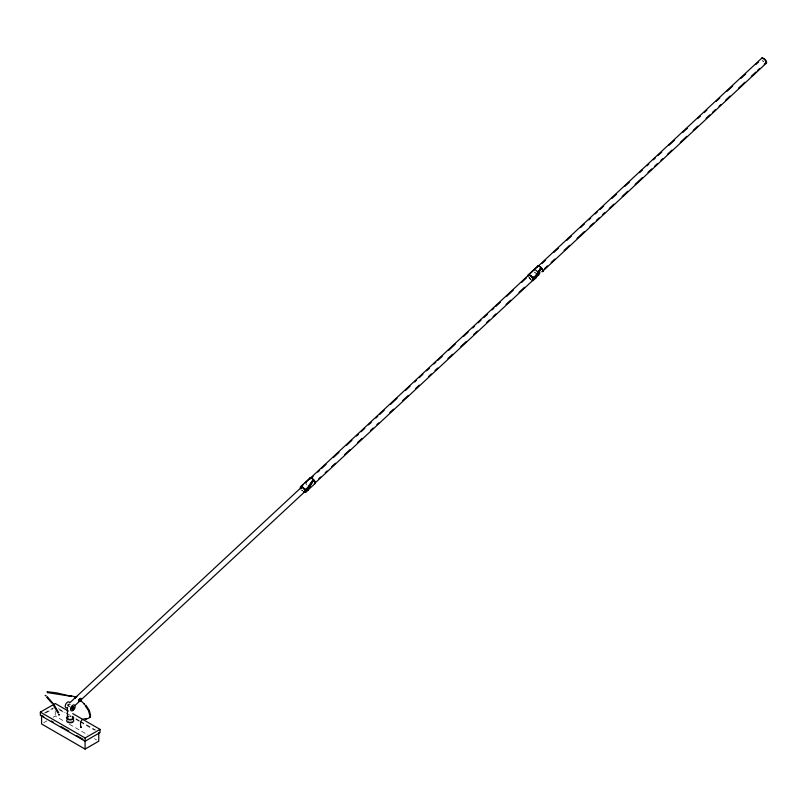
<?xml version="1.0" encoding="UTF-8"?>
<svg xmlns="http://www.w3.org/2000/svg" width="807" height="807" viewBox="0 0 807 807"><rect width="100%" height="100%" fill="white"/><g stroke="black" fill="none" stroke-linecap="round" stroke-linejoin="round"><path stroke-width="0.61" stroke-dasharray="4.04 3.03" d="M44.617 712.904L53.141 707.991M45.777 712.924L53.141 708.677M43.669 722.749L46.826 720.933M53.141 717.282L55.239 716.071L65.034 721.72M58.548 708.647L65.095 712.43M66.184 713.055L70.552 715.577M76.009 718.734L79.288 720.621M80.377 721.256L95.66 730.073M59.597 709.968L65.034 713.106M75.908 719.39L79.177 721.276M80.266 721.902L94.409 730.073M69.382 724.232L87.882 734.915M94.409 738.677L96.578 739.938M55.239 711.149L55.239 716.071M530.602 278.929A2.764 1.059 47.1 0 1 530.078 278.435M529.614 277.89A2.764 1.059 47.1 0 1 529.221 277.326M763.533 61.826A3.42 1.311 47.1 0 1 762.393 60.485M530.855 279.474A3.42 1.311 47.1 0 1 529.059 277.578M763.412 61.352A2.764 1.059 47.1 0 1 762.948 60.807M530.865 279.666A3.783 1.453 47.1 0 1 528.878 277.568M302.877 490.807A2.764 1.059 47.1 0 1 302.353 490.313M535.202 273.059A3.42 1.311 47.1 0 1 534.668 272.373M302.474 490.797A3.42 1.311 47.1 0 1 301.868 490.142M535.687 273.23A2.764 1.059 47.1 0 1 534.829 272.12M302.413 490.928A3.783 1.453 47.1 0 1 301.737 490.212M69.614 706.851A2.764 1.059 47.1 0 1 69.15 706.307M68.474 705.207A2.764 1.059 47.1 0 1 68.424 704.067M306.942 485.068A2.764 1.059 47.1 0 1 306.267 483.968M69.2 705.822A3.299 1.907 -60 0 1 68.716 706.529M68.656 705.762A1.432 0.827 -60 0 1 68.151 706.196M67.495 704.561A1.432 0.827 -60 0 1 67.949 704.007M68.575 704.864A1.432 0.827 -60 0 1 67.687 705.923M67.637 705.772A2.764 1.594 0 0 1 68.524 705.116M69.584 716.323A2.764 1.594 0 0 1 70.905 716.334M69.977 715.859A3.521 2.028 0 0 1 70.895 715.89"/><path stroke-width="1.21" d="M47.28 691.77L47.482 692.618L71.127 696.3L56.974 692.951L47.31 691.72L47.502 692.608M79.52 700.083L80.337 699.296M312.975 480.004L307.296 488.447L312.975 480.004L313.479 480.447L308.193 488.971A1.049 0.847 -77.8 0 1 307.638 490.535A1.049 0.847 -77.8 0 1 306.579 489.617A1.049 0.847 -77.8 0 1 307.679 488.528M313.479 480.447L308.193 488.971M535.919 277.083L535.021 276.559L540.7 268.116L541.215 268.56L535.919 277.083A1.049 0.847 -77.8 0 1 535.364 278.647A1.049 0.847 -77.8 0 1 534.305 277.739A1.049 0.847 -77.8 0 1 535.404 276.65L540.7 268.116M535.535 277.003L541.215 268.56M71.036 695.947C71.823 698.156 67.97 693.838 75.767 697.319M528.353 274.784L537.866 265.937M300.628 486.671L310.14 477.825M300.87 486.954L303.462 484.533M305.187 482.929L761.929 57.983M70.27 702.352L301.606 487.115M311.31 478.087L313.156 476.372M317.766 472.085L319.612 470.37M321.458 468.655L326.068 464.358M333.442 457.498L338.98 452.354M346.354 445.484L351.892 440.34M356.502 436.042L358.348 434.327M361.112 431.755L364.804 428.325M368.486 424.896L371.26 422.313M375.87 418.026L377.716 416.311M379.562 414.596L384.172 410.309M390.628 404.297L397.084 398.295M405.376 390.568L409.996 386.281M414.606 381.993L416.452 380.268M419.216 377.696L422.908 374.266M426.59 370.837L429.364 368.264M433.974 363.967L435.82 362.252M437.656 360.537L442.276 356.25M448.732 350.238L455.188 344.236M463.48 336.509L468.09 332.222M472.71 327.935L474.546 326.22M478.238 322.78L481.002 320.208M483.776 317.635L487.458 314.205M492.078 309.908L493.914 308.193M495.76 306.478L500.37 302.191M506.826 296.179L513.282 290.177M521.584 282.46L526.194 278.163M541.8 263.637L545.492 260.207M553.794 252.48L558.404 248.193M566.706 240.466L571.316 236.179M580.536 227.594L584.228 224.164M588.838 219.877L590.684 218.162M595.294 213.865L597.14 212.15M599.904 209.578L603.596 206.148M611.898 198.421L616.508 194.134M624.81 186.407L629.42 182.12M639.568 172.678L642.332 170.106M646.942 165.818L648.788 164.103M653.398 159.806L655.244 158.091M658.008 155.519L661.7 152.089M669.074 145.22L674.612 140.075M682.914 132.348L687.524 128.061M697.672 118.619L700.436 116.047M704.128 112.617L706.892 110.045M716.112 101.46L719.804 98.03M727.178 91.171L732.716 86.016M741.018 78.299L745.628 74.002M755.766 64.57L758.54 61.988M75.394 697.783L76.877 696.401L74.89 697.49L75.414 698.156M79.126 701.041L78.703 699.689L80.196 698.307L80.982 698.771L81.396 700.093L79.913 701.475L79.126 701.021M78.723 699.76L80.529 698.499L80.912 699.437M79.913 701.475L79.5 700.153L80.982 698.771M75.011 705.5L79.621 701.212M81.457 699.498L305.429 491.12M318.815 478.662L320.661 476.947M325.271 472.66L327.117 470.945M331.727 466.658L335.419 463.218M344.639 454.644L350.177 449.489M357.551 442.629L362.161 438.342M370.463 430.615L373.227 428.043M376.919 424.613L378.765 422.888M389.831 412.599L393.523 409.159M402.743 400.585L408.271 395.44M415.655 388.57L419.347 385.141M428.567 376.556L431.331 373.984M435.023 370.554L437.787 367.982M447.935 358.54L452.545 354.253M460.847 346.526L466.375 341.381M473.759 334.512L477.441 331.082M486.671 322.497L489.435 319.925M493.127 316.495L495.891 313.923M506.039 304.481L510.649 300.194M518.951 292.467L524.479 287.322M538.239 274.511L540.085 272.786M544.695 268.499L547.469 265.927M551.151 262.497L554.843 259.057M564.063 250.483L569.601 245.328M576.975 238.469L584.359 231.599M589.887 226.454L593.579 223.025M596.343 220.452L599.117 217.88M602.799 214.44L604.645 212.725M609.255 208.438L613.865 204.151M622.167 196.424L627.705 191.279M635.079 184.41L642.463 177.55M647.991 172.395L651.683 168.966M654.447 166.393L657.211 163.821M660.903 160.381L662.749 158.666M667.359 154.379L671.969 150.092M680.271 142.365L686.727 136.363M693.183 130.351L697.793 126.063M706.095 118.336L709.787 114.907M712.551 112.334L715.315 109.762M719.007 106.332L720.853 104.607M725.463 100.32L730.073 96.033M738.375 88.306L744.831 82.304M751.287 76.292L755.897 72.005M757.743 70.29L759.589 68.575M764.199 64.288L766.045 62.563A2.764 1.059 47.1 0 1 765.429 62.694M314.791 483.272L538.612 275.026M542.516 271.384L766.337 63.148M305.52 492.401L315.033 483.544M72.741 713.61L100.028 729.367L100.028 732.595L85.108 741.209L40.35 715.365L40.35 712.137L55.269 703.522L68.373 711.088M43.739 716.606L41.571 715.355L41.571 723.97L85.078 749.088L85.108 737.981L100.028 729.367M85.078 749.088L98.757 741.199L98.757 732.585M84.422 703.704L84.16 704.279M78.703 699.689L79.5 700.153M40.35 712.137L85.108 737.981M51.355 721.004L53.534 722.265M61.15 726.663L68.766 731.051M76.383 735.449L82.909 739.222M540.317 268.035L540.831 268.479M535.031 276.892L534.516 276.458A1.049 0.847 -77.8 0 0 533.477 277.184A1.049 0.847 -77.8 0 0 533.901 278.445A1.049 0.847 -77.8 0 0 535.011 277.931M312.591 479.923L313.106 480.367M307.306 488.78L306.791 488.336A1.049 0.847 -77.8 0 0 305.702 489.556A1.049 0.847 -77.8 0 0 306.963 490.222M80.044 699.84L84.291 703.997M47.209 696.582L53.998 704.632L58.74 712.732M46.624 697.167L51.789 703.058M85.774 705.015L89.274 710.352L90.616 715.305M85.098 705.54L88.518 710.715L89.799 715.496M53.302 705.096L57.973 713.065M79.036 699.881L79.449 701.212M67.445 707.739L67.445 718.079M762.222 58.558A2.764 1.059 47.1 0 1 764.34 59.284M764.854 59.779A2.764 1.059 47.1 0 1 766.146 61.907M532.711 279.656A2.764 1.059 47.1 0 1 532.095 279.777M528.898 275.651A2.764 1.059 47.1 0 1 529.513 275.52M529.957 275.681A2.764 1.059 47.1 0 1 532.378 277.971M761.616 58.629A3.42 1.311 47.1 0 1 765.339 59.95A3.42 1.311 47.1 0 1 765.439 63.107M537.795 266.865A3.42 1.311 47.1 0 1 540.589 267.248A3.42 1.311 47.1 0 1 542.758 271.142M528.282 275.722A3.42 1.311 47.1 0 1 532.005 277.043A3.42 1.311 47.1 0 1 532.106 280.19M528.121 276.105A3.783 1.453 47.1 0 1 529.785 275.026A3.783 1.453 47.1 0 1 533.306 278.738A3.783 1.453 47.1 0 1 532.247 280.473M537.523 266.663A3.783 1.453 47.1 0 1 541.648 268.126A3.783 1.453 47.1 0 1 541.759 271.616M301.213 488.669A2.764 1.059 47.1 0 1 302.232 487.559A2.764 1.059 47.1 0 1 304.935 490.394A2.764 1.059 47.1 0 1 303.916 491.503M538.824 273.845A3.42 1.311 47.1 0 1 537.714 274.985M534.204 269.861A3.42 1.311 47.1 0 1 534.587 269.79M535.697 270.184A3.42 1.311 47.1 0 1 537.613 271.838M538.148 272.524A3.42 1.311 47.1 0 1 538.562 273.21M315.033 483.02A3.42 1.311 47.1 0 1 314.407 483.343M310.07 478.753A3.42 1.311 47.1 0 1 312.198 478.622A3.42 1.311 47.1 0 1 315.002 482.082M300.92 488.77A3.42 1.311 47.1 0 1 301.959 487.065A3.42 1.311 47.1 0 1 305.419 490.727A3.42 1.311 47.1 0 1 303.775 491.796M300.688 488.689A3.783 1.453 47.1 0 1 301.838 486.803A3.783 1.453 47.1 0 1 305.671 490.858A3.783 1.453 47.1 0 1 303.856 492.038M309.908 479.136A3.783 1.453 47.1 0 1 313.247 479.287A3.783 1.453 47.1 0 1 314.599 483.625M69.493 704.097A2.764 1.059 47.1 0 1 70.007 704.39M72.348 707.406A2.764 1.059 47.1 0 1 72.247 708.072M306.095 483.1A2.764 1.059 47.1 0 1 306.216 482.828M80.972 727.379A26.5 10.158 47.1 0 1 84.896 718.805L85.814 718.805A3.904 2.754 -14.8 0 0 90.122 716.838M73.054 706.458A1.372 0.797 -60 0 1 72.852 708.344A1.372 0.797 -60 0 1 71.419 708.485M71.419 707.9A1.372 0.797 -60 0 1 71.672 707.255M72.116 706.71A1.372 0.797 -60 0 1 72.368 706.529M69.563 702.362A3.299 1.907 -60 0 0 68.716 701.868L68.151 701.919A3.299 1.907 -60 0 0 65.528 704.693L65.296 705.479A3.299 1.907 -60 0 0 67.546 707.568M72.065 716.707A2.764 1.594 0 0 1 72.146 719.007A2.764 1.594 0 0 1 68.151 718.966A2.764 1.594 0 0 1 68.393 716.666M71.984 721.972A2.764 1.594 0 0 1 70.794 722.315M70.138 722.346A2.764 1.594 0 0 1 68.313 721.932M72.519 716.364A3.521 2.028 0 0 1 72.126 719.572L71.298 719.804A3.521 2.028 0 0 1 67.031 718.765A3.521 2.028 0 0 1 68.252 716.182M73.124 719.632A3.521 2.028 0 0 1 72.126 722.447L71.298 722.679A3.521 2.028 0 0 1 67.253 721.872A3.521 2.028 0 0 1 67.556 719.41M58.729 714.78L59.526 714.679L58.729 714.78M80.549 727.329L81.406 727.349L80.549 727.329M85.542 718.634L85.925 719.198L85.542 718.634M89.728 716.687L90.525 716.989L89.728 716.687M45.242 695.684L45.989 695.432L45.283 695.614M73.084 708.859A1.372 0.797 -60 0 0 73.518 706.73A1.372 0.797 -60 0 0 71.894 708.173A1.372 0.797 -60 0 0 73.084 708.859M73.437 710.17A3.299 1.907 -60 0 0 74.476 705.066A3.299 1.907 -60 0 0 70.582 708.526A3.299 1.907 -60 0 0 73.437 710.17"/></g></svg>
